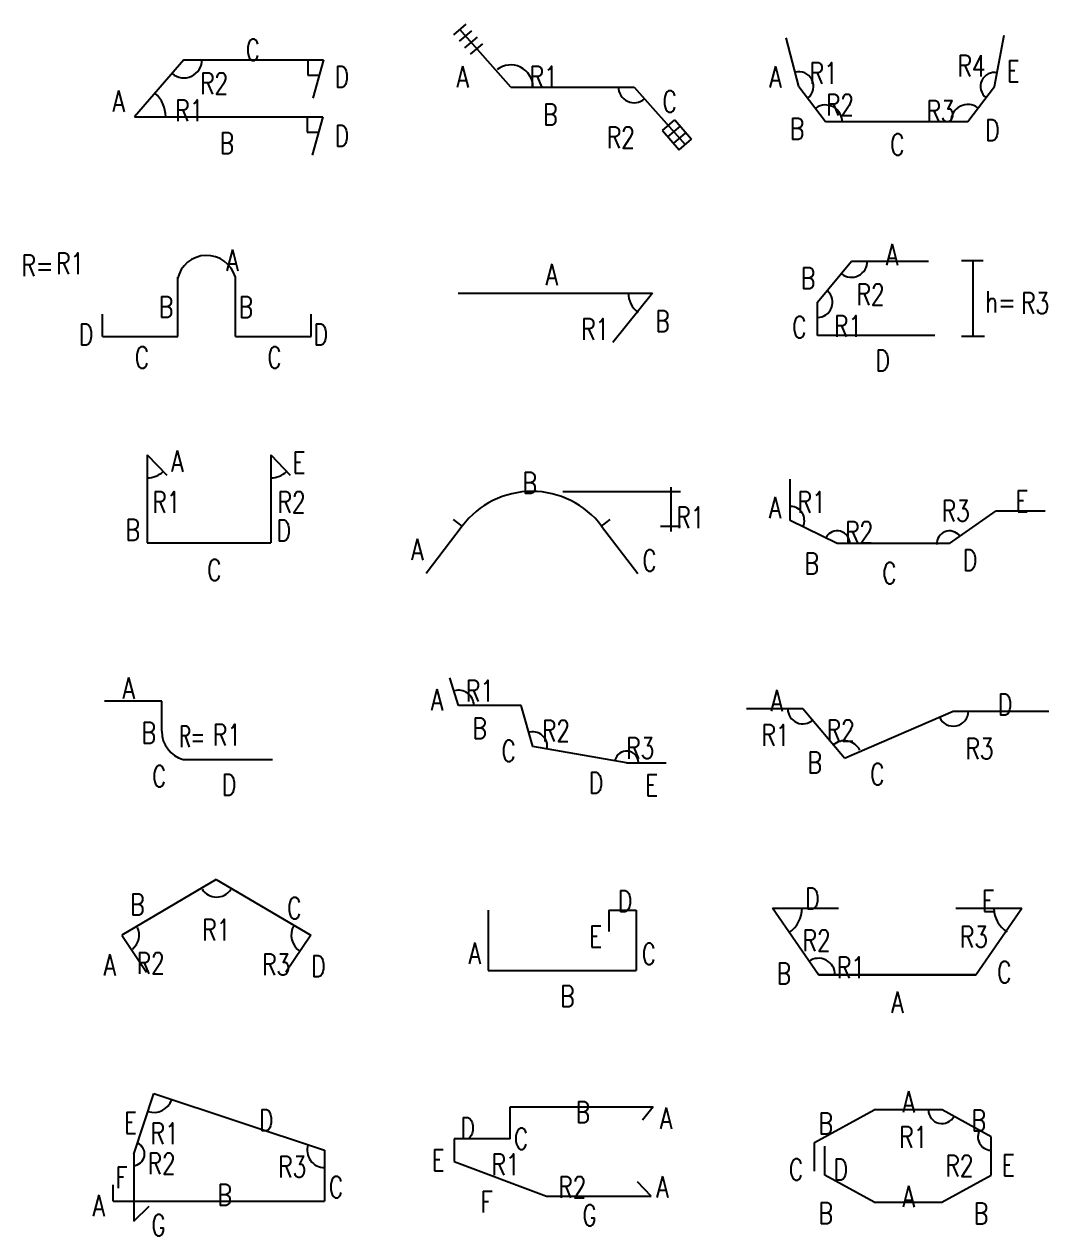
# Model space of a CAD drawing. Header units: millimetres. Extents: x -0.4 to 11.6, y -0.2 to 49.8.
# Drawn here: x 9.15 to 11.553, y 27.806 to 30.647 of the extents above; entities that cross this region are included whole.
import ezdxf
from ezdxf.enums import TextEntityAlignment as Align

# ---------------------------------------------------------------- set-up
doc = ezdxf.new("R2010")
doc.units = ezdxf.units.MM
for name, color, linetype in [('DIM', 7, 'Continuous'), ('SHOP', 2, 'Continuous'), ('TEXTSHOP', 3, 'Continuous')]:
    doc.layers.add(name, color=color, linetype=linetype)
doc.styles.add('ROMANS', font='romans.shx', dxfattribs={"width": 0.75, "bigfont": 'whgtxt.shx'})

# ---------------------------------------------------------------- blocks, each defined once
blk = doc.blocks.new('SSBAR_SHP_1257')
at = {"color": 40}
for p, q in [((-0.1937, -0.0032), (-0.1467, 0.1397)), ((-0.2418, -0.1131), (-0.2418, -0.0749)), ((-0.1937, -0.1603), (-0.1576, -0.1248))]:
    blk.add_line(p, q, dxfattribs=at)
at = {"color": 2}
blk.add_line((-0.2418, -0.1131), (0.2542, -0.1131), dxfattribs=at)
at = {"color": 7}
for centre, radius, start, end in [((-0.1467, 0.1397), 0.0447, 252.3202, 340.7382), ((-0.1956, -0.0024), 0.0274, 272.1962, 65.1963)]:
    blk.add_arc(centre, radius, start, end, dxfattribs=at)
at = {"layer": 'DIM', "color": 7}
blk.add_arc((0.2544, 0.0068), 0.0413, 162.8056, 269.672, dxfattribs=at)
at = {"layer": 'SHOP', "color": 2}
for p, q in [((-0.1467, 0.1397), (0.2542, 0.0064)), ((0.2542, 0.0064), (0.2542, -0.1131)), ((-0.1937, -0.0032), (-0.1937, -0.1603))]:
    blk.add_line(p, q, dxfattribs=at)
at = {"layer": 'TEXTSHOP', "color": 4, "style": 'ROMANS', "width": 0.75}
for tag, p in [('E', (-0.186, 0.0458)), ('R3', (0.2112, -0.0574)), ('F', (-0.2079, -0.0824)), ('A', (-0.2613, -0.1485))]:
    blk.add_attdef(tag, text='', height=0.05, dxfattribs=at).set_placement(p, align=Align.RIGHT)
for tag, p in [('D', (0.1002, 0.0515)), ('R1', (-0.1542, 0.0209)), ('R2', (-0.1611, -0.0502)), ('C', (0.2641, -0.105)), ('G', (-0.1524, -0.1944))]:
    blk.add_attdef(tag, p, '', height=0.05, dxfattribs=at)
blk.add_attdef('B', text='', height=0.05, dxfattribs=at).set_placement((0.0194, -0.1236), align=Align.CENTER)
blk = doc.blocks.new('SSBAR_SHP_1258')
at = {"color": 7}
blk.add_arc((0.2216, 0.0107), 0.0456, 150.0954, 237.0329, dxfattribs=at)
at = {"layer": 'DIM', "color": 7}
for centre, radius, start, end in [((0.0007, 0.1406), 0.0405, 212.5176, 325.4617), ((-0.2219, 0.0111), 0.0413, 307.2642, 25.5705)]:
    blk.add_arc(centre, radius, start, end, dxfattribs=at)
at = {"layer": 'SHOP', "color": 2}
for p, q in [((0, 0.1411), (-0.2216, 0.0107)), ((0, 0.1411), (0.2216, 0.0107)), ((-0.2216, 0.0107), (-0.1635, -0.076)), ((0.2216, 0.0107), (0.1635, -0.076))]:
    blk.add_line(p, q, dxfattribs=at)
at = {"layer": 'TEXTSHOP', "color": 4, "style": 'ROMANS', "width": 0.75}
for tag, p in [('B', (-0.1681, 0.0575)), ('A', (-0.2356, -0.084)), ('R3', (0.1732, -0.0832))]:
    blk.add_attdef(tag, text='', height=0.05, dxfattribs=at).set_placement(p, align=Align.RIGHT)
for tag, p in [('C', (0.1661, 0.0492)), ('R2', (-0.1868, -0.08)), ('D', (0.2224, -0.0871))]:
    blk.add_attdef(tag, p, '', height=0.05, dxfattribs=at)
blk.add_attdef('R1', text='', height=0.05, dxfattribs=at).set_placement((0, -0.002), align=Align.CENTER)
blk = doc.blocks.new('SSBAR_SHP_1259')
at = {"color": 40}
blk.add_line((-0.1279, 0.0594), (-0.2623, 0.0594), dxfattribs=at)
blk.add_arc((-0.0593, -0.011), 0.0686, 180, 254.2351, dxfattribs=at)
at = {"layer": 'SHOP', "color": 2}
for p, q in [((-0.1279, -0.011), (-0.1279, 0.0594)), ((-0.078, -0.077), (0.132, -0.077))]:
    blk.add_line(p, q, dxfattribs=at)
at = {"layer": 'TEXTSHOP', "color": 4, "style": 'ROMANS', "width": 0.6}
blk.add_text('R=', height=0.05, dxfattribs=at).set_placement((-0.0568, -0.0482), align=Align.CENTER)
at = {"layer": 'TEXTSHOP', "color": 4, "style": 'ROMANS', "width": 0.75}
for tag, p in [('A', (-0.1911, 0.0649)), ('B', (-0.1418, -0.0394)), ('C', (-0.1171, -0.1416))]:
    blk.add_attdef(tag, text='', height=0.05, dxfattribs=at).set_placement(p, align=Align.RIGHT)
blk.add_attdef('R1', (-0.0079, -0.0447), '', height=0.05, dxfattribs=at)
blk.add_attdef('D', text='', height=0.05, dxfattribs=at).set_placement((0.03, -0.1614), align=Align.CENTER)
blk = doc.blocks.new('SSBAR_SHP_1260')
at = {"color": 2}
for p, q in [((-0.1619, 0.1377), (-0.1163, 0.09)), ((0.1281, 0.1377), (0.1737, 0.09))]:
    blk.add_line(p, q, dxfattribs=at)
at = {"color": 7}
for centre in [(-0.1619, 0.1377), (0.1281, 0.1377)]:
    blk.add_arc(centre, 0.0543, 270, 312.9589, dxfattribs=at)
at = {"layer": 'SHOP', "color": 2}
for p, q in [((-0.1619, 0.1377), (-0.1619, -0.0687)), ((0.1281, 0.1377), (0.1281, -0.0687)), ((-0.1619, -0.0687), (0.1281, -0.0687))]:
    blk.add_line(p, q, dxfattribs=at)
at = {"layer": 'TEXTSHOP', "color": 4, "style": 'ROMANS', "width": 0.75}
for tag, p in [('A', (-0.106, 0.0975)), ('E', (0.1785, 0.0944)), ('R1', (-0.15, 0.0011)), ('R2', (0.1437, 0.0011)), ('D', (0.1413, -0.0654))]:
    blk.add_attdef(tag, p, '', height=0.05, dxfattribs=at)
blk.add_attdef('B', text='', height=0.05, dxfattribs=at).set_placement((-0.1794, -0.0636), align=Align.RIGHT)
blk.add_attdef('C', text='', height=0.05, dxfattribs=at).set_placement((-0.0046, -0.1577), align=Align.CENTER)
blk = doc.blocks.new('SSBAR_SHP_1261')
at = {"color": 40}
for p, q in [((-0.2672, -0.0854), (-0.2672, -0.0329)), ((0.2223, -0.0854), (0.2223, -0.0329))]:
    blk.add_line(p, q, dxfattribs=at)
blk.add_arc((-0.0225, 0.0352), 0.07, 15.851, 167.6112, dxfattribs=at)
at = {"layer": 'SHOP', "color": 2}
for p, q in [((-0.0898, -0.0854), (-0.0898, 0.0543)), ((0.0449, -0.0854), (0.0449, 0.0543)), ((-0.2672, -0.0854), (-0.0898, -0.0854)), ((0.0449, -0.0854), (0.2223, -0.0854))]:
    blk.add_line(p, q, dxfattribs=at)
at = {"layer": 'TEXTSHOP', "color": 4, "style": 'ROMANS', "width": 0.75}
blk.add_text('R=', height=0.05, dxfattribs=at).set_placement((-0.4569, 0.0568))
for tag, p in [('A', (0.0232, 0.069)), ('R1', (-0.3758, 0.0612)), ('B', (0.0524, -0.041)), ('D', (0.2282, -0.1052))]:
    blk.add_attdef(tag, p, '', height=0.05, dxfattribs=at)
for tag, p in [('B', (-0.1011, -0.0408)), ('D', (-0.2887, -0.1052))]:
    blk.add_attdef(tag, text='', height=0.05, dxfattribs=at).set_placement(p, align=Align.RIGHT)
for p in [(-0.1744, -0.1591), (0.1366, -0.1591)]:
    blk.add_attdef('C', text='', height=0.05, dxfattribs=at).set_placement(p, align=Align.CENTER)
blk = doc.blocks.new('SSBAR_SHP_1262')
at = {"color": 7}
for p, q in [((0.2148, 0.0641), (0.2148, 0.0279)), ((0.2148, 0.0279), (0.2415, 0.0279)), ((0.2134, -0.0699), (0.2134, -0.1061)), ((0.2134, -0.1061), (0.2401, -0.1061))]:
    blk.add_line(p, q, dxfattribs=at)
at = {"color": 40}
for p, q in [((0.2516, 0.0641), (0.2265, -0.0258)), ((0.2503, -0.0699), (0.2251, -0.1598))]:
    blk.add_line(p, q, dxfattribs=at)
at = {"color": 7}
for centre, radius, start, end in [((-0.0759, 0.0641), 0.0425, 229.2214, 1.0248), ((-0.1919, -0.0699), 0.0733, 360, 49.0252)]:
    blk.add_arc(centre, radius, start, end, dxfattribs=at)
at = {"layer": 'SHOP', "color": 2}
for p, q in [((-0.0759, 0.0641), (-0.1919, -0.0699)), ((-0.0759, 0.0641), (0.2516, 0.0641)), ((-0.1919, -0.0699), (0.2503, -0.0699))]:
    blk.add_line(p, q, dxfattribs=at)
at = {"layer": 'TEXTSHOP', "color": 4, "style": 'ROMANS', "width": 0.75}
for tag, p in [('C', (0.0858, 0.0625)), ('B', (0.0248, -0.1567))]:
    blk.add_attdef(tag, text='', height=0.05, dxfattribs=at).set_placement(p, align=Align.CENTER)
for tag, p in [('R2', (-0.0379, -0.0163)), ('D', (0.2776, -0.001)), ('R1', (-0.0964, -0.0801)), ('D', (0.2776, -0.1393))]:
    blk.add_attdef(tag, p, '', height=0.05, dxfattribs=at)
blk.add_attdef('A', text='', height=0.05, dxfattribs=at).set_placement((-0.2146, -0.0582), align=Align.RIGHT)
blk = doc.blocks.new('SSBAR_SHP_1357')
at = {"color": 40}
for p, q in [((-0.1108, 0.0331), (-0.1108, 0.1081)), ((-0.1108, 0.1081), (0.2248, 0.1081)), ((0.2248, 0.1081), (0.1995, 0.0769)), ((-0.1108, 0.0331), (-0.2419, 0.0331)), ((-0.2419, 0.0331), (-0.2419, -0.0203)), ((-0.2419, -0.0203), (-0.025, -0.1018)), ((0.2202, -0.1018), (0.1882, -0.0677)), ((-0.025, -0.1018), (0.2202, -0.1018))]:
    blk.add_line(p, q, dxfattribs=at)
at = {"layer": 'TEXTSHOP', "color": 4, "style": 'ROMANS', "width": 0.75}
for tag, p in [('B', (0.0598, 0.0704)), ('G', (0.0755, -0.1714))]:
    blk.add_attdef(tag, text='', height=0.05, dxfattribs=at).set_placement(p, align=Align.CENTER)
for tag, p in [('A', (0.2407, 0.0566)), ('C', (-0.1018, 0.0083)), ('R1', (-0.1545, -0.0525)), ('R2', (0.0022, -0.1051)), ('A', (0.2322, -0.1044))]:
    blk.add_attdef(tag, p, '', height=0.05, dxfattribs=at)
for tag, p in [('D', (-0.1937, 0.0334)), ('E', (-0.2643, -0.042)), ('F', (-0.1515, -0.14))]:
    blk.add_attdef(tag, text='', height=0.05, dxfattribs=at).set_placement(p, align=Align.RIGHT)
blk = doc.blocks.new('SSBAR_SHP_1358')
at = {"color": 2}
for q in [(0.1846, 0.0693), (0.1206, 0.0193)]:
    blk.add_line((0.1206, 0.0693), q, dxfattribs=at)
at = {"layer": 'SHOP', "color": 2}
for p, q in [((-0.1619, 0.0693), (-0.1619, -0.0724)), ((0.1846, 0.0693), (0.1846, -0.0724)), ((-0.1619, -0.0724), (0.1846, -0.0724))]:
    blk.add_line(p, q, dxfattribs=at)
at = {"layer": 'TEXTSHOP', "color": 4, "style": 'ROMANS', "width": 0.75}
for tag, p in [('D', (0.1586, 0.0658)), ('B', (0.0237, -0.1577))]:
    blk.add_attdef(tag, text='', height=0.05, dxfattribs=at).set_placement(p, align=Align.CENTER)
for tag, p in [('E', (0.1051, -0.0174)), ('A', (-0.1794, -0.0566))]:
    blk.add_attdef(tag, text='', height=0.05, dxfattribs=at).set_placement(p, align=Align.RIGHT)
blk.add_attdef('C', (0.1978, -0.0584), '', height=0.05, dxfattribs=at)
blk = doc.blocks.new('SSBAR_SHP_1359')
at = {"color": 40}
for p, q in [((-0.2319, 0.0492), (-0.252, 0.1146)), ((-0.0852, 0.0492), (-0.2319, 0.0492)), ((-0.0576, -0.0466), (-0.0852, 0.0492)), ((0.1624, -0.0851), (-0.0576, -0.0466))]:
    blk.add_line(p, q, dxfattribs=at)
for centre, radius, start, end in [((-0.2319, 0.0492), 0.0361, 2.3601, 105.5068), ((-0.0576, -0.0466), 0.0342, 349.7521, 109.2973), ((0.1624, -0.0851), 0.0279, 1.9424, 166.4592)]:
    blk.add_arc(centre, radius, start, end, dxfattribs=at)
at = {"layer": 'SHOP', "color": 2}
blk.add_line((0.1624, -0.0851), (0.2556, -0.0851), dxfattribs=at)
at = {"layer": 'TEXTSHOP', "color": 4, "style": 'ROMANS', "width": 0.75}
for tag, p in [('A', (-0.2679, 0.038)), ('B', (-0.1656, -0.0291)), ('C', (-0.0975, -0.0822)), ('D', (0.1074, -0.1573))]:
    blk.add_attdef(tag, text='', height=0.05, dxfattribs=at).set_placement(p, align=Align.RIGHT)
for tag, p in [('R1', (-0.2145, 0.0588)), ('R2', (-0.0361, -0.0348)), ('R3', (0.1616, -0.0754)), ('E', (0.2062, -0.1627))]:
    blk.add_attdef(tag, p, '', height=0.05, dxfattribs=at)
blk = doc.blocks.new('SSBAR_SHP_1360')
at = {"color": 0}
for p, q in [((0.2673, -0.0427), (0.2673, 0.0616)), ((0.0128, 0.0516), (0.2889, 0.0516)), ((0.2421, -0.0296), (0.2889, -0.0296))]:
    blk.add_line(p, q, dxfattribs=at)
at = {"color": 40}
for p, q in [((-0.2231, -0.0296), (-0.2434, -0.0141)), ((0.1039, -0.0296), (0.1242, -0.0141)), ((-0.2231, -0.0296), (-0.3079, -0.1407)), ((0.1039, -0.0296), (0.1887, -0.1407))]:
    blk.add_line(p, q, dxfattribs=at)
blk.add_arc((-0.0596, -0.1534), 0.2051, 37.135, 142.865, dxfattribs=at)
at = {"layer": 'TEXTSHOP', "color": 4, "style": 'ROMANS', "width": 0.75}
blk.add_attdef('B', text='', height=0.05, dxfattribs=at).set_placement((-0.0651, 0.0464), align=Align.CENTER)
for tag, p in [('R1', (0.279, -0.0343)), ('C', (0.1994, -0.1355))]:
    blk.add_attdef(tag, p, '', height=0.05, dxfattribs=at)
blk.add_attdef('A', text='', height=0.05, dxfattribs=at).set_placement((-0.3141, -0.1098), align=Align.RIGHT)
blk = doc.blocks.new('SSBAR_SHP_1361')
at = {"color": 40}
blk.add_arc((0.2234, 0.0169), 0.0568, 179.7694, 233.2738, dxfattribs=at)
at = {"layer": 'SHOP', "color": 2}
for p, q in [((-0.2325, 0.0169), (0.2234, 0.0169)), ((0.2234, 0.0169), (0.1302, -0.0992))]:
    blk.add_line(p, q, dxfattribs=at)
at = {"layer": 'TEXTSHOP', "color": 4, "style": 'ROMANS', "width": 0.75}
blk.add_attdef('A', text='', height=0.05, dxfattribs=at).set_placement((-0.0132, 0.0354), align=Align.CENTER)
blk.add_attdef('B', (0.2298, -0.074), '', height=0.05, dxfattribs=at)
blk.add_attdef('R1', text='', height=0.05, dxfattribs=at).set_placement((0.1216, -0.0929), align=Align.RIGHT)
blk = doc.blocks.new('SSBAR_SHP_1362')
at = {"color": 7}
for p, q in [((-0.2144, 0.1475), (-0.2435, 0.1226)), ((-0.2144, 0.1475), (-0.2435, 0.1226)), ((-0.2014, 0.1322), (-0.2306, 0.1074)), ((-0.1884, 0.117), (-0.2176, 0.0921)), ((-0.1754, 0.1018), (-0.2046, 0.0769)), ((0.2465, -0.1016), (0.2757, -0.0767)), ((0.2595, -0.1168), (0.2887, -0.0919)), ((0.2725, -0.132), (0.3017, -0.1071)), ((0.2855, -0.1472), (0.3146, -0.1223)), ((0.2855, -0.1472), (0.3146, -0.1223))]:
    blk.add_line(p, q, dxfattribs=at)
at = {"color": 2}
for p, q in [((-0.109, 0.0001), (-0.229, 0.135)), ((-0.109, 0.0001), (0.1801, 0.0001)), ((0.1801, 0.0001), (0.3001, -0.1348))]:
    blk.add_line(p, q, dxfattribs=at)
at = {"color": 0}
for p, q in [((0.2757, -0.0767), (0.3146, -0.1223)), ((0.2465, -0.1016), (0.2855, -0.1472))]:
    blk.add_line(p, q, dxfattribs=at)
for centre, radius, start, end in [((-0.109, 0.0001), 0.0519, 359.8153, 128.0912), ((0.1801, 0.0001), 0.0368, 178.5948, 311.9492)]:
    blk.add_arc(centre, radius, start, end, dxfattribs=at)
at = {"layer": 'TEXTSHOP', "color": 4, "style": 'ROMANS', "width": 0.75}
for tag, p in [('A', (-0.2077, -0.0012)), ('B', (0.0005, -0.0894)), ('R2', (0.1817, -0.143))]:
    blk.add_attdef(tag, text='', height=0.05, dxfattribs=at).set_placement(p, align=Align.RIGHT)
for tag, p in [('R1', (-0.0652, -0.0011)), ('C', (0.2466, -0.0589))]:
    blk.add_attdef(tag, p, '', height=0.05, dxfattribs=at)
blk = doc.blocks.new('SSBAR_SHP_1457')
at = {"color": 40}
for p, q in [((-0.1964, 0.0244), (-0.0569, 0.1011)), ((0.1024, 0.1011), (-0.0569, 0.1012)), ((0.218, 0.0376), (0.1024, 0.1011)), ((0.2179, -0.0523), (0.218, 0.0376)), ((-0.1964, -0.043), (-0.1964, 0.0244)), ((-0.1725, -0.0523), (-0.1725, 0.0157)), ((-0.0569, -0.1159), (-0.1725, -0.0523)), ((0.1023, -0.1159), (0.2179, -0.0523)), ((-0.0569, -0.1158), (0.1023, -0.1159))]:
    blk.add_line(p, q, dxfattribs=at)
at = {"color": 7}
for centre, radius, start, end in [((0.1024, 0.1011), 0.0321, 180.9916, 332.2249), ((0.218, 0.0376), 0.0315, 149.7297, 266.3347)]:
    blk.add_arc(centre, radius, start, end, dxfattribs=at)
at = {"layer": 'TEXTSHOP', "color": 4, "style": 'ROMANS', "width": 0.75}
for p in [(0.0239, 0.0948), (0.0239, -0.1274)]:
    blk.add_attdef('A', text='', height=0.05, dxfattribs=at).set_placement(p, align=Align.CENTER)
for tag, p in [('B', (-0.1536, 0.0443)), ('R1', (0.0679, 0.0123)), ('C', (-0.223, -0.064)), ('R2', (0.1761, -0.0551)), ('B', (-0.1536, -0.1664))]:
    blk.add_attdef(tag, text='', height=0.05, dxfattribs=at).set_placement(p, align=Align.RIGHT)
for tag, p in [('B', (0.1714, 0.0511)), ('D', (-0.1522, -0.064)), ('E', (0.2424, -0.0541)), ('B', (0.1768, -0.1671))]:
    blk.add_attdef(tag, p, '', height=0.05, dxfattribs=at)
blk = doc.blocks.new('SSBAR_SHP_1458')
at = {"color": 2}
for p, q in [((-0.1874, -0.0824), (-0.2954, 0.0743)), ((-0.2954, 0.0743), (-0.1405, 0.0743)), ((0.1351, 0.0743), (0.2899, 0.0743)), ((0.182, -0.0824), (0.2899, 0.0743))]:
    blk.add_line(p, q, dxfattribs=at)
at = {"color": 0}
for centre, radius, start, end in [((-0.2954, 0.0743), 0.0696, 303.7047, 0.5544), ((0.2899, 0.0743), 0.0656, 181.1689, 238.0344), ((-0.1874, -0.0824), 0.0389, 359.8047, 125.6771)]:
    blk.add_arc(centre, radius, start, end, dxfattribs=at)
at = {"layer": 'SHOP', "color": 2}
for p, q in [((-0.1874, -0.0824), (0.182, -0.0824)), ((0.182, -0.0824), (-0.1874, -0.0824))]:
    blk.add_line(p, q, dxfattribs=at)
at = {"layer": 'TEXTSHOP', "color": 4, "style": 'ROMANS', "width": 0.75}
for tag, p in [('D', (-0.202, 0.0715)), ('E', (0.211, 0.0666)), ('A', (-0.0024, -0.1711))]:
    blk.add_attdef(tag, text='', height=0.05, dxfattribs=at).set_placement(p, align=Align.CENTER)
for tag, p in [('R3', (0.2103, -0.0185)), ('B', (-0.2518, -0.1043))]:
    blk.add_attdef(tag, text='', height=0.05, dxfattribs=at).set_placement(p, align=Align.RIGHT)
for tag, p in [('R2', (-0.2247, -0.0269)), ('R1', (-0.1445, -0.0902)), ('C', (0.2318, -0.1011))]:
    blk.add_attdef(tag, p, '', height=0.05, dxfattribs=at)
blk = doc.blocks.new('SSBAR_SHP_1459')
at = {"color": 2}
for p, q in [((-0.2242, 0.0416), (-0.3566, 0.0416)), ((-0.1264, -0.0741), (-0.2242, 0.0416)), ((-0.1264, -0.0741), (0.1288, 0.0365)), ((0.1288, 0.0365), (0.3528, 0.0365))]:
    blk.add_line(p, q, dxfattribs=at)
at = {"color": 0}
for centre, radius, start, end in [((-0.2242, 0.0416), 0.0352, 180, 313.2027), ((0.1288, 0.0365), 0.0355, 203.6957, 358.9739), ((-0.1264, -0.0741), 0.0408, 28.0158, 130.3556)]:
    blk.add_arc(centre, radius, start, end, dxfattribs=at)
at = {"layer": 'TEXTSHOP', "color": 4, "style": 'ROMANS', "width": 0.75}
for tag, p in [('A', (-0.2852, 0.036)), ('D', (0.2502, 0.0271))]:
    blk.add_attdef(tag, text='', height=0.05, dxfattribs=at).set_placement(p, align=Align.CENTER)
for tag, p in [('R1', (-0.2555, -0.0449)), ('R3', (0.2233, -0.0768)), ('B', (-0.1792, -0.1094))]:
    blk.add_attdef(tag, text='', height=0.05, dxfattribs=at).set_placement(p, align=Align.RIGHT)
for tag, p in [('R2', (-0.1682, -0.0342)), ('C', (-0.0662, -0.1367))]:
    blk.add_attdef(tag, p, '', height=0.05, dxfattribs=at)
blk = doc.blocks.new('SSBAR_SHP_1460')
at = {"color": 2}
for p, q in [((-0.2535, -0.0167), (-0.2535, 0.0801)), ((0.1199, -0.0705), (0.2297, 0.0064)), ((0.2297, 0.0064), (0.3447, 0.0064)), ((-0.1436, -0.0705), (-0.2535, -0.0167)), ((0.1199, -0.0705), (-0.1436, -0.0705))]:
    blk.add_line(p, q, dxfattribs=at)
at = {"color": 0}
for centre, radius, start, end in [((-0.2535, -0.0167), 0.033, 335.6743, 88.6399), ((-0.1436, -0.0705), 0.0298, 357.5907, 151.1645), ((0.1199, -0.0705), 0.0296, 37.4336, 184.2324)]:
    blk.add_arc(centre, radius, start, end, dxfattribs=at)
at = {"layer": 'TEXTSHOP', "color": 4, "style": 'ROMANS', "width": 0.75}
for tag, p in [('A', (-0.2749, -0.0108)), ('R3', (0.1674, -0.0191)), ('B', (-0.1865, -0.1423))]:
    blk.add_attdef(tag, text='', height=0.05, dxfattribs=at).set_placement(p, align=Align.RIGHT)
for tag, p in [('R1', (-0.2365, 0.0014)), ('R2', (-0.1249, -0.0693)), ('D', (0.1509, -0.1345))]:
    blk.add_attdef(tag, p, '', height=0.05, dxfattribs=at)
for tag, p in [('E', (0.2898, 0.004)), ('C', (-0.0209, -0.1652))]:
    blk.add_attdef(tag, text='', height=0.05, dxfattribs=at).set_placement(p, align=Align.CENTER)
blk = doc.blocks.new('SSBAR_SHP_1461')
at = {"color": 2}
for p, q in [((-0.19, -0.0048), (-0.1103, 0.0916)), ((-0.1103, 0.0916), (0.0709, 0.0916)), ((-0.19, -0.0829), (-0.19, -0.0048)), ((0.0854, -0.0829), (-0.19, -0.0829))]:
    blk.add_line(p, q, dxfattribs=at)
at = {"color": 0}
for p, q in [((0.1481, 0.0929), (0.1992, 0.0929)), ((0.1751, -0.0841), (0.1751, 0.0928)), ((0.1481, -0.0846), (0.2021, -0.0846))]:
    blk.add_line(p, q, dxfattribs=at)
for centre, radius, start, end in [((-0.1103, 0.0916), 0.0377, 232.4035, 0.9587), ((-0.19, -0.0048), 0.0356, 270, 48.2049)]:
    blk.add_arc(centre, radius, start, end, dxfattribs=at)
at = {"layer": 'TEXTSHOP', "color": 4, "style": 'ROMANS', "width": 0.75}
blk.add_text('h=', height=0.05, dxfattribs=at).set_placement((0.2032, -0.029))
for tag, p in [('A', (-0.0149, 0.082)), ('D', (-0.0371, -0.1664))]:
    blk.add_attdef(tag, text='', height=0.05, dxfattribs=at).set_placement(p, align=Align.CENTER)
for tag, p in [('B', (-0.1949, 0.0265)), ('C', (-0.2154, -0.0879))]:
    blk.add_attdef(tag, text='', height=0.05, dxfattribs=at).set_placement(p, align=Align.RIGHT)
for tag, p in [('R2', (-0.0981, -0.0113)), ('R3', (0.2879, -0.0315)), ('R1', (-0.151, -0.0859))]:
    blk.add_attdef(tag, p, '', height=0.05, dxfattribs=at)
blk = doc.blocks.new('SSBAR_SHP_1462')
at = {"color": 40}
for p, q in [((-0.2335, 0.0015), (-0.171, -0.081)), ((0.1633, -0.081), (0.2257, 0.0015))]:
    blk.add_line(p, q, dxfattribs=at)
for centre, radius, start, end in [((-0.2335, 0.0015), 0.0346, 309.5177, 105.4987), ((0.2257, 0.0015), 0.033, 78.3275, 232.7406), ((-0.171, -0.081), 0.0391, 359.2125, 123.8172), ((0.1633, -0.081), 0.0401, 54.1977, 178.7429)]:
    blk.add_arc(centre, radius, start, end, dxfattribs=at)
at = {"layer": 'SHOP', "color": 2}
for p, q in [((-0.2335, 0.0015), (-0.2628, 0.1158)), ((0.2257, 0.0015), (0.248, 0.1221)), ((-0.171, -0.081), (0.1633, -0.081))]:
    blk.add_line(p, q, dxfattribs=at)
at = {"layer": 'TEXTSHOP', "color": 4, "style": 'ROMANS', "width": 0.75}
for tag, p in [('R1', (-0.2084, 0.0075)), ('E', (0.2539, 0.0125)), ('R2', (-0.1699, -0.0666)), ('D', (0.2035, -0.1262))]:
    blk.add_attdef(tag, p, '', height=0.05, dxfattribs=at)
for tag, p in [('R4', (0.2044, 0.0248)), ('A', (-0.2741, -0.0009)), ('R3', (0.1318, -0.0818)), ('B', (-0.2211, -0.1226))]:
    blk.add_attdef(tag, text='', height=0.05, dxfattribs=at).set_placement(p, align=Align.RIGHT)
blk.add_attdef('C', text='', height=0.05, dxfattribs=at).set_placement((-0.0022, -0.1597), align=Align.CENTER)

msp = doc.modelspace()

# ---------------------------------------------------------------- block references
for name, p, values in [('SSBAR_SHP_1362', (10.4, 30.5), {'R1': 'R1', 'B': 'B', 'A': 'A', 'C': 'C', 'R2': 'R2'}), ('SSBAR_SHP_1462', (11.2, 30.5), {'D': 'D', 'E': 'E', 'B': 'B', 'C': 'C', 'A': 'A', 'R2': 'R2', 'R1': 'R1', 'R3': 'R3', 'R4': 'R4'}), ('SSBAR_SHP_1461', (11.2, 30), {'R3': 'R3', 'B': 'B', 'D': 'D', 'C': 'C', 'A': 'A', 'R2': 'R2', 'R1': 'R1'}), ('SSBAR_SHP_1361', (10.4, 30), {'A': 'A', 'B': 'B', 'R1': 'R1'}), ('SSBAR_SHP_1260', (9.6, 29.5), {'C': 'C', 'E': 'E', 'A': 'A', 'B': 'B', 'D': 'D', 'R1': 'R1', 'R2': 'R2'}), ('SSBAR_SHP_1360', (10.4, 29.5), {'C': 'C', 'B': 'B', 'A': 'A', 'R1': 'R1'}), ('SSBAR_SHP_1460', (11.2, 29.5), {'A': 'A', 'B': 'B', 'E': 'E', 'C': 'C', 'R3': 'R3', 'R1': 'R1', 'D': 'D', 'R2': 'R2'}), ('SSBAR_SHP_1259', (9.6, 29), {'B': 'B', 'D': 'D', 'C': 'C', 'R1': 'R1', 'A': 'A'}), ('SSBAR_SHP_1359', (10.4, 29), {'A': 'A', 'D': 'D', 'R1': 'R1', 'R3': 'R3', 'E': 'E', 'B': 'B', 'C': 'C', 'R2': 'R2'}), ('SSBAR_SHP_1459', (11.2, 29), {'A': 'A', 'B': 'B', 'D': 'D', 'R3': 'R3', 'C': 'C', 'R2': 'R2', 'R1': 'R1'}), ('SSBAR_SHP_1258', (9.6, 28.5), {'A': 'A', 'D': 'D', 'C': 'C', 'R1': 'R1', 'R2': 'R2', 'B': 'B', 'R3': 'R3'}), ('SSBAR_SHP_1458', (11.2, 28.5), {'A': 'A', 'C': 'C', 'E': 'E', 'R3': 'R3', 'D': 'D', 'B': 'B', 'R1': 'R1', 'R2': 'R2'}), ('SSBAR_SHP_1358', (10.4, 28.5), {'B': 'B', 'A': 'A', 'C': 'C', 'D': 'D', 'E': 'E'}), ('SSBAR_SHP_1257', (9.6, 28), {'C': 'C', 'F': 'F', 'E': 'E', 'R3': 'R3', 'D': 'D', 'R2': 'R2', 'B': 'B', 'R1': 'R1', 'G': 'G', 'A': 'A'})]:
    msp.add_blockref(name, p).add_auto_attribs(values)
ref = msp.add_blockref('SSBAR_SHP_1262', (9.6, 30.5))
ref.add_attrib('A', 'A', dxfattribs={"layer": 'TEXTSHOP', "color": 4, "height": 0.05, "style": 'ROMANS', "width": 0.75}).set_placement((9.3854, 30.4418), align=Align.RIGHT)
ref.add_attrib('C', 'C', dxfattribs={"layer": 'TEXTSHOP', "color": 4, "height": 0.05, "style": 'ROMANS', "width": 0.75}).set_placement((9.6858, 30.5625), align=Align.CENTER)
ref.add_attrib('D', 'D', (9.8776, 30.499), dxfattribs={"layer": 'TEXTSHOP', "color": 4, "height": 0.05, "style": 'ROMANS', "width": 0.75})
ref.add_attrib('B', 'B', dxfattribs={"layer": 'TEXTSHOP', "color": 4, "height": 0.05, "style": 'ROMANS', "width": 0.75}).set_placement((9.6248, 30.3433), align=Align.CENTER)
ref.add_attrib('R1', 'R1', (9.5036, 30.4199), dxfattribs={"layer": 'TEXTSHOP', "color": 4, "height": 0.05, "style": 'ROMANS', "width": 0.75})
ref.add_attrib('R2', 'R2', (9.5621, 30.4837), dxfattribs={"layer": 'TEXTSHOP', "color": 4, "height": 0.05, "style": 'ROMANS', "width": 0.75})
ref.add_attrib('D', 'D', (9.8776, 30.3607), dxfattribs={"layer": 'TEXTSHOP', "color": 4, "height": 0.05, "style": 'ROMANS', "width": 0.75})
ref = msp.add_blockref('SSBAR_SHP_1261', (9.6, 30))
ref.add_attrib('C', 'C', dxfattribs={"layer": 'TEXTSHOP', "color": 4, "height": 0.05, "style": 'ROMANS', "width": 0.75}).set_placement((9.4256, 29.8409), align=Align.CENTER)
ref.add_attrib('B', 'B', dxfattribs={"layer": 'TEXTSHOP', "color": 4, "height": 0.05, "style": 'ROMANS', "width": 0.75}).set_placement((9.4989, 29.9592), align=Align.RIGHT)
ref.add_attrib('B', 'B', (9.6524, 29.959), dxfattribs={"layer": 'TEXTSHOP', "color": 4, "height": 0.05, "style": 'ROMANS', "width": 0.75})
ref.add_attrib('A', 'A', (9.6232, 30.069), dxfattribs={"layer": 'TEXTSHOP', "color": 4, "height": 0.05, "style": 'ROMANS', "width": 0.75})
ref.add_attrib('C', 'C', dxfattribs={"layer": 'TEXTSHOP', "color": 4, "height": 0.05, "style": 'ROMANS', "width": 0.75}).set_placement((9.7366, 29.8409), align=Align.CENTER)
ref.add_attrib('R1', 'R1', (9.2242, 30.0612), dxfattribs={"layer": 'TEXTSHOP', "color": 4, "height": 0.05, "style": 'ROMANS', "width": 0.75})
ref.add_attrib('D', 'D', dxfattribs={"layer": 'TEXTSHOP', "color": 4, "height": 0.05, "style": 'ROMANS', "width": 0.75}).set_placement((9.3113, 29.8948), align=Align.RIGHT)
ref.add_attrib('D', 'D', (9.8282, 29.8948), dxfattribs={"layer": 'TEXTSHOP', "color": 4, "height": 0.05, "style": 'ROMANS', "width": 0.75})
ref = msp.add_blockref('SSBAR_SHP_1457', (11.2, 28))
ref.add_attrib('A', 'A', dxfattribs={"layer": 'TEXTSHOP', "color": 4, "height": 0.05, "style": 'ROMANS', "width": 0.75}).set_placement((11.2239, 28.0948), align=Align.CENTER)
ref.add_attrib('B', 'B', (11.3714, 28.0511), dxfattribs={"layer": 'TEXTSHOP', "color": 4, "height": 0.05, "style": 'ROMANS', "width": 0.75})
ref.add_attrib('E', 'E', (11.4424, 27.9459), dxfattribs={"layer": 'TEXTSHOP', "color": 4, "height": 0.05, "style": 'ROMANS', "width": 0.75})
ref.add_attrib('B', 'B', dxfattribs={"layer": 'TEXTSHOP', "color": 4, "height": 0.05, "style": 'ROMANS', "width": 0.75}).set_placement((11.0464, 28.0443), align=Align.RIGHT)
ref.add_attrib('C', 'C', dxfattribs={"layer": 'TEXTSHOP', "color": 4, "height": 0.05, "style": 'ROMANS', "width": 0.75}).set_placement((10.977, 27.936), align=Align.RIGHT)
ref.add_attrib('A', 'A', dxfattribs={"layer": 'TEXTSHOP', "color": 4, "height": 0.05, "style": 'ROMANS', "width": 0.75}).set_placement((11.2239, 27.8726), align=Align.CENTER)
ref.add_attrib('B', 'B', (11.3768, 27.8329), dxfattribs={"layer": 'TEXTSHOP', "color": 4, "height": 0.05, "style": 'ROMANS', "width": 0.75})
ref.add_attrib('B', 'B', dxfattribs={"layer": 'TEXTSHOP', "color": 4, "height": 0.05, "style": 'ROMANS', "width": 0.75}).set_placement((11.0464, 27.8336), align=Align.RIGHT)
ref.add_attrib('D', 'D', (11.0478, 27.936), dxfattribs={"layer": 'TEXTSHOP', "color": 4, "height": 0.05, "style": 'ROMANS', "width": 0.75})
ref.add_attrib('R1', 'R1', dxfattribs={"layer": 'TEXTSHOP', "color": 4, "height": 0.05, "style": 'ROMANS', "width": 0.75}).set_placement((11.2679, 28.0123), align=Align.RIGHT)
ref.add_attrib('R2', 'R2', dxfattribs={"layer": 'TEXTSHOP', "color": 4, "height": 0.05, "style": 'ROMANS', "width": 0.75}).set_placement((11.3761, 27.9449), align=Align.RIGHT)
ref = msp.add_blockref('SSBAR_SHP_1357', (10.4, 28))
ref.add_attrib('G', 'G', dxfattribs={"layer": 'TEXTSHOP', "color": 4, "height": 0.05, "style": 'ROMANS', "width": 0.75}).set_placement((10.4755, 27.8286), align=Align.CENTER)
ref.add_attrib('C', 'C', (10.2982, 28.0083), dxfattribs={"layer": 'TEXTSHOP', "color": 4, "height": 0.05, "style": 'ROMANS', "width": 0.75})
ref.add_attrib('R1', 'R1', (10.2455, 27.9475), dxfattribs={"layer": 'TEXTSHOP', "color": 4, "height": 0.05, "style": 'ROMANS', "width": 0.75})
ref.add_attrib('B', 'B', dxfattribs={"layer": 'TEXTSHOP', "color": 4, "height": 0.05, "style": 'ROMANS', "width": 0.75}).set_placement((10.4598, 28.0704), align=Align.CENTER)
ref.add_attrib('A', 'A', (10.6407, 28.0566), dxfattribs={"layer": 'TEXTSHOP', "color": 4, "height": 0.05, "style": 'ROMANS', "width": 0.75})
ref.add_attrib('A', 'A', (10.6322, 27.8956), dxfattribs={"layer": 'TEXTSHOP', "color": 4, "height": 0.05, "style": 'ROMANS', "width": 0.75})
ref.add_attrib('D', 'D', dxfattribs={"layer": 'TEXTSHOP', "color": 4, "height": 0.05, "style": 'ROMANS', "width": 0.75}).set_placement((10.2063, 28.0334), align=Align.RIGHT)
ref.add_attrib('E', 'E', dxfattribs={"layer": 'TEXTSHOP', "color": 4, "height": 0.05, "style": 'ROMANS', "width": 0.75}).set_placement((10.1357, 27.958), align=Align.RIGHT)
ref.add_attrib('F', 'F', dxfattribs={"layer": 'TEXTSHOP', "color": 4, "height": 0.05, "style": 'ROMANS', "width": 0.75}).set_placement((10.2485, 27.86), align=Align.RIGHT)
ref.add_attrib('R2', 'R2', (10.4022, 27.8949), dxfattribs={"layer": 'TEXTSHOP', "color": 4, "height": 0.05, "style": 'ROMANS', "width": 0.75})

doc.saveas('drawing.dxf')
